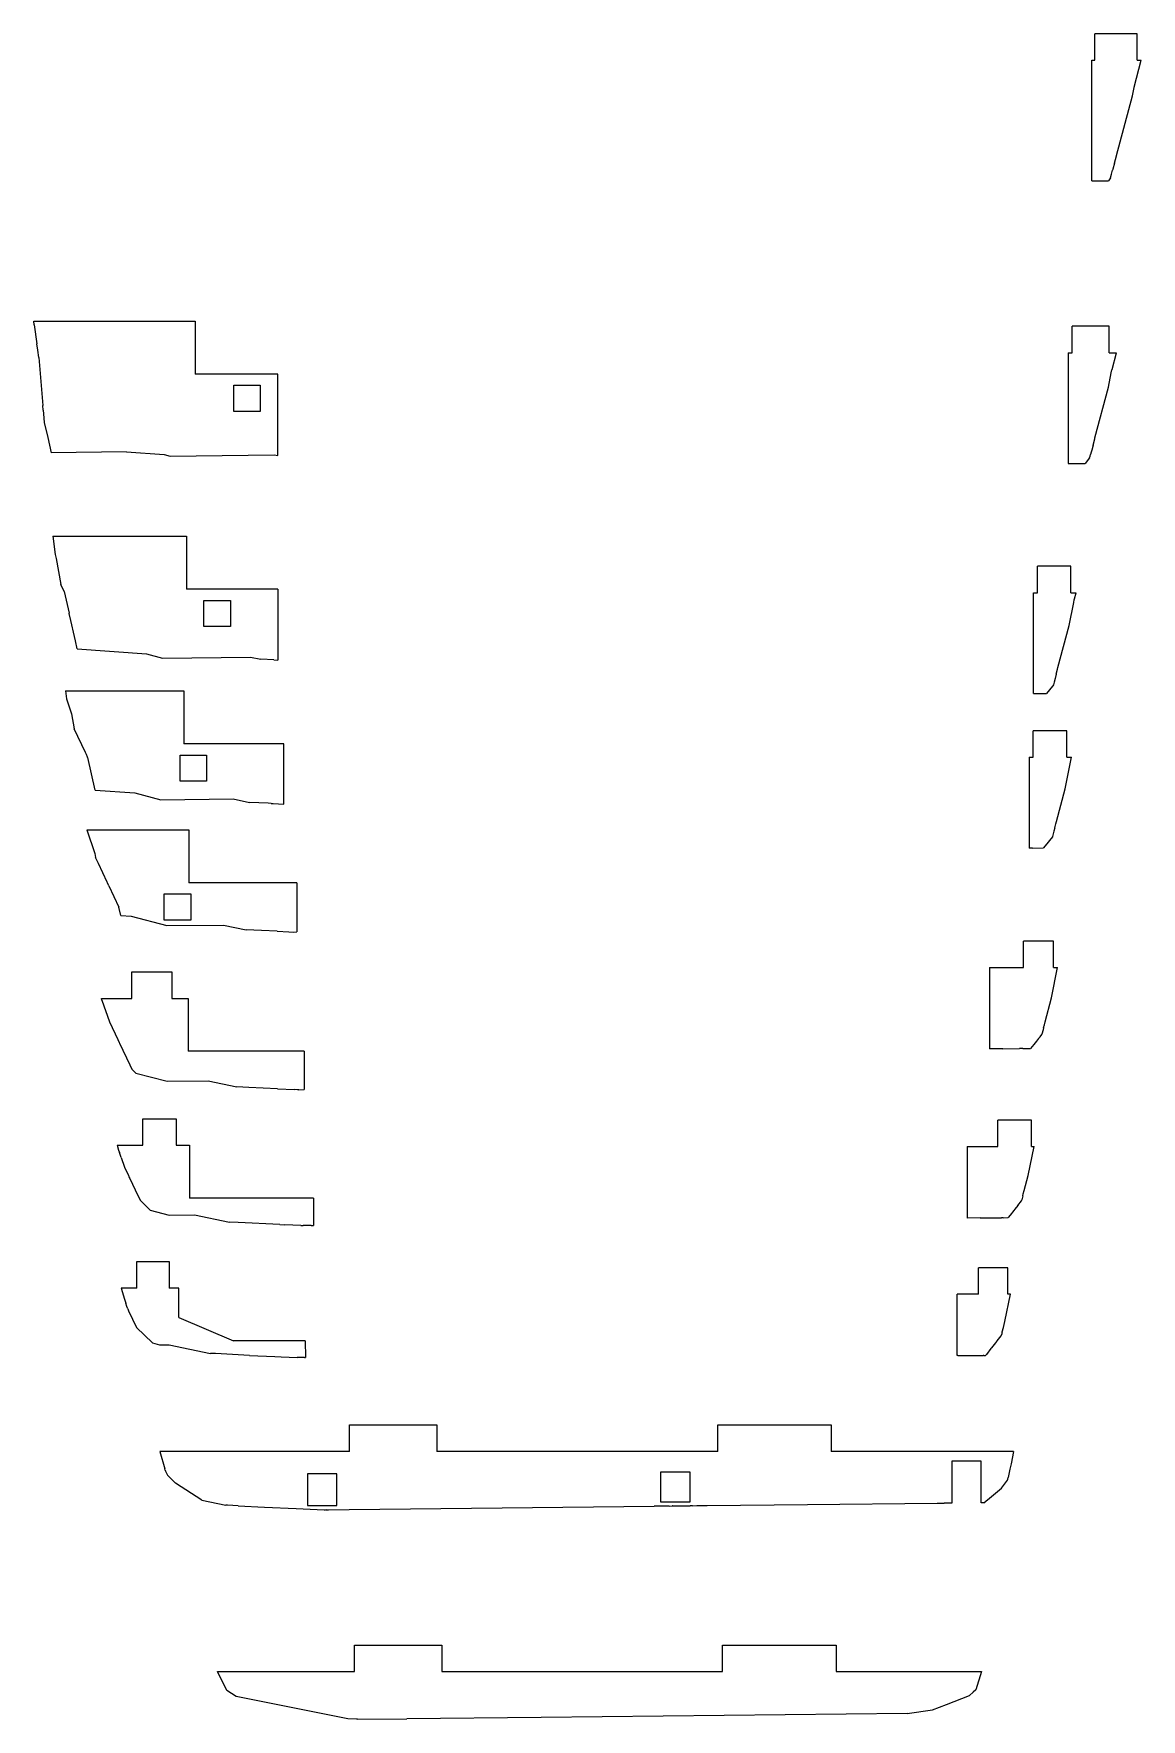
# Model space of a CAD drawing. Header units: millimetres. Extents: x -3396 to 75, y -180 to 2055.
# Drawn here: x -2095.7 to -1970.1, y -179.9 to 11.3 of the extents above; entities that cross this region are included whole.
import ezdxf

# ---------------------------------------------------------------- set-up
doc = ezdxf.new("R2010")
doc.units = ezdxf.units.MM

msp = doc.modelspace()

# ---------------------------------------------------------------- linework, layer by layer
at = {"color": 7, "linetype": 'Continuous', "lineweight": 15}
for p, q in [((-1970.55, 11.31), (-1975.35, 11.31)), ((-1975.35, 8.31), (-1975.35, 11.31)), ((-1970.55, 8.31), (-1970.55, 11.31)), ((-1975.7, -5.37), (-1975.7, 8.31)), ((-1975.7, 8.31), (-1975.35, 8.31)), ((-1970.88, 5.24), (-1970.07, 8.31)), ((-1970.55, 8.31), (-1970.07, 8.31)), ((-1972.89, -2.52), (-1971.08, 4.25)), ((-1971.08, 4.25), (-1970.97, 4.82)), ((-1970.97, 4.82), (-1970.89, 5.22)), ((-1970.89, 5.22), (-1970.88, 5.24)), ((-1973.11, -3.39), (-1973.3, -4.07)), ((-1973.11, -3.39), (-1972.9, -2.56)), ((-1972.9, -2.56), (-1972.89, -2.52)), ((-1975.7, -5.37), (-1973.81, -5.36)), ((-1973.55, -5.04), (-1973.81, -5.36)), ((-1973.55, -5.04), (-1973.44, -4.61)), ((-1973.44, -4.61), (-1973.32, -4.16)), ((-1973.31, -4.11), (-1973.32, -4.16)), ((-1973.3, -4.07), (-1973.31, -4.11)), ((-2095.74, -21.3), (-2077.42, -21.3)), ((-2095.68, -21.72), (-2095.74, -21.3)), ((-2095.68, -21.72), (-2095.39, -23.86)), ((-2077.42, -21.3), (-2077.42, -27.3)), ((-1973.72, -21.88), (-1977.92, -21.88)), ((-1977.92, -24.88), (-1977.92, -21.88)), ((-1973.72, -24.88), (-1973.72, -21.88)), ((-2095.28, -24.57), (-2095.39, -23.86)), ((-2095.14, -25.43), (-2095.28, -24.57)), ((-2095.14, -25.43), (-2094.99, -27.24)), ((-1978.38, -24.88), (-1977.92, -24.88)), ((-1978.38, -24.88), (-1978.38, -37.44)), ((-1973.72, -24.88), (-1972.89, -24.88)), ((-1973.41, -26.82), (-1973.39, -26.76)), ((-1973.39, -26.76), (-1972.89, -24.88)), ((-2094.99, -27.24), (-2094.7, -30.85)), ((-2068.03, -27.3), (-2077.42, -27.3)), ((-2073.04, -28.57), (-2070.04, -28.57)), ((-2073.04, -31.53), (-2073.04, -28.57)), ((-2070.04, -28.57), (-2070.04, -31.53)), ((-2068.03, -36.55), (-2068.03, -27.3)), ((-1973.8, -28.78), (-1973.48, -27.17)), ((-1973.48, -27.17), (-1973.41, -26.82)), ((-1975.33, -34.54), (-1973.8, -28.78)), ((-2094.66, -31.39), (-2094.7, -30.85)), ((-2094.66, -31.39), (-2094.63, -31.82)), ((-2094.63, -31.82), (-2094.55, -32.78)), ((-2070.04, -31.53), (-2073.04, -31.53)), ((-2094.55, -32.78), (-2094.15, -34.5)), ((-2094.15, -34.5), (-2093.76, -36.23)), ((-2085.22, -36.1), (-2093.76, -36.23)), ((-2085.22, -36.1), (-2080.94, -36.4)), ((-1975.76, -36.16), (-1975.83, -36.41)), ((-1975.7, -35.93), (-1975.76, -36.16)), ((-1975.55, -35.35), (-1975.7, -35.93)), ((-1975.55, -35.35), (-1975.36, -34.65)), ((-1975.36, -34.65), (-1975.33, -34.54)), ((-2080.94, -36.4), (-2080.26, -36.59)), ((-2080.26, -36.59), (-2068.47, -36.46)), ((-2068.47, -36.46), (-2068.03, -36.55)), ((-1978.38, -37.44), (-1976.43, -37.42)), ((-1975.93, -36.79), (-1976.43, -37.42)), ((-1975.93, -36.79), (-1975.88, -36.6)), ((-1975.88, -36.6), (-1975.83, -36.41)), ((-2093.57, -45.69), (-2093.32, -47.76)), ((-2093.57, -45.69), (-2078.4, -45.69)), ((-2078.4, -45.69), (-2078.4, -51.69)), ((-2093.32, -47.76), (-2093.17, -48.2)), ((-2093.17, -48.2), (-2092.66, -51.15)), ((-1978.06, -49.09), (-1981.86, -49.09)), ((-1981.86, -52.09), (-1981.86, -49.09)), ((-1978.06, -52.09), (-1978.06, -49.09)), ((-2092.28, -51.95), (-2092.66, -51.15)), ((-2092.28, -51.95), (-2091.72, -54.41)), ((-2068.04, -51.69), (-2078.4, -51.69)), ((-2076.42, -55.92), (-2076.42, -52.96)), ((-2076.42, -52.96), (-2073.42, -52.96)), ((-2073.42, -52.96), (-2073.42, -55.92)), ((-2068.04, -51.69), (-2068.04, -59.73)), ((-1982.31, -63.52), (-1982.31, -52.09)), ((-1982.31, -52.09), (-1981.86, -52.09)), ((-1978.27, -55.83), (-1977.73, -53.19)), ((-1978.06, -52.09), (-1977.46, -52.09)), ((-1977.73, -53.19), (-1977.67, -52.9)), ((-1977.67, -52.9), (-1977.65, -52.79)), ((-1977.65, -52.79), (-1977.46, -52.09)), ((-2091.66, -54.66), (-2091.72, -54.41)), ((-2091.64, -54.75), (-2091.66, -54.66)), ((-2091, -57.55), (-2091.64, -54.75)), ((-2073.42, -55.92), (-2076.42, -55.92)), ((-1979.53, -60.58), (-1978.27, -55.83)), ((-2090.79, -58.47), (-2091, -57.55)), ((-2090.79, -58.47), (-2082.94, -59.02)), ((-2082.94, -59.02), (-2081.13, -59.5)), ((-2081.13, -59.5), (-2071.13, -59.4)), ((-2071.13, -59.4), (-2069.98, -59.63)), ((-2068.49, -59.71), (-2069.98, -59.63)), ((-2068.49, -59.71), (-2068.04, -59.73)), ((-1979.73, -61.34), (-1979.58, -60.76)), ((-1979.58, -60.76), (-1979.53, -60.58)), ((-1980.15, -62.68), (-1980.81, -63.51)), ((-1980.12, -62.64), (-1980.15, -62.68)), ((-1980.05, -62.56), (-1980.12, -62.64)), ((-1979.97, -62.24), (-1980.05, -62.56)), ((-1979.86, -61.81), (-1979.97, -62.24)), ((-1979.73, -61.34), (-1979.86, -61.81)), ((-2092.12, -63.24), (-2092.02, -64.14)), ((-2092.12, -63.24), (-2078.71, -63.24)), ((-2092.02, -64.14), (-2091.44, -65.84)), ((-2078.71, -63.24), (-2078.71, -69.24)), ((-1982.31, -63.52), (-1980.81, -63.51)), ((-2091.44, -65.84), (-2091.14, -67.54)), ((-2089.87, -70.23), (-2091.14, -67.54)), ((-1978.52, -67.75), (-1982.32, -67.75)), ((-1982.32, -70.75), (-1982.32, -67.75)), ((-1978.52, -70.75), (-1978.52, -67.75)), ((-2089.76, -70.45), (-2089.87, -70.23)), ((-2089.62, -70.75), (-2089.76, -70.45)), ((-2079.12, -70.51), (-2076.12, -70.51)), ((-2079.12, -73.47), (-2079.12, -70.51)), ((-2067.36, -69.24), (-2078.71, -69.24)), ((-2076.12, -70.51), (-2076.12, -73.47)), ((-2067.36, -76.06), (-2067.36, -69.24)), ((-2089.62, -70.77), (-2089.62, -70.75)), ((-2089.61, -70.79), (-2089.62, -70.77)), ((-2088.76, -74.48), (-2089.61, -70.79)), ((-1982.78, -70.75), (-1982.78, -81.06)), ((-1982.78, -70.75), (-1982.32, -70.75)), ((-1978.71, -74.33), (-1977.99, -70.75)), ((-1978.52, -70.75), (-1977.99, -70.75)), ((-2088.76, -74.48), (-2084.27, -74.8)), ((-2076.12, -73.47), (-2079.12, -73.47)), ((-1979.7, -78.06), (-1978.71, -74.33)), ((-2084.27, -74.8), (-2081.33, -75.58)), ((-2081.33, -75.58), (-2073.11, -75.49)), ((-2073.11, -75.49), (-2071.26, -75.88)), ((-2069.13, -75.98), (-2071.26, -75.88)), ((-2068.81, -75.99), (-2069.13, -75.98)), ((-2068.81, -75.99), (-2068.58, -76.01)), ((-2068.58, -76.01), (-2067.36, -76.06)), ((-1979.89, -78.77), (-1979.77, -78.32)), ((-1979.77, -78.32), (-1979.7, -78.06)), ((-2089.72, -78.99), (-2088.8, -81.68)), ((-2089.72, -78.99), (-2078.12, -78.99)), ((-2078.12, -78.99), (-2078.12, -84.99)), ((-1980.49, -80.19), (-1980.65, -80.4)), ((-1980.16, -79.78), (-1980.49, -80.19)), ((-1980.15, -79.76), (-1980.16, -79.78)), ((-1979.99, -79.14), (-1980.15, -79.76)), ((-1979.89, -78.77), (-1979.99, -79.14)), ((-2088.8, -81.68), (-2088.73, -82.12)), ((-2088.4, -82.8), (-2088.73, -82.12)), ((-1982.42, -81.06), (-1982.78, -81.06)), ((-1982.42, -81.06), (-1981.17, -81.04)), ((-1980.65, -80.4), (-1981.17, -81.04)), ((-2087.4, -84.92), (-2088.4, -82.8)), ((-2087.36, -85), (-2087.4, -84.92)), ((-2087.2, -85.34), (-2087.36, -85)), ((-2087.2, -85.34), (-2086.06, -87.74)), ((-2065.88, -84.99), (-2078.12, -84.99)), ((-2065.88, -84.99), (-2065.88, -90.57)), ((-2085.84, -88.7), (-2086.06, -87.74)), ((-2080.92, -89.22), (-2080.92, -86.26)), ((-2080.92, -86.26), (-2077.92, -86.26)), ((-2077.92, -86.26), (-2077.92, -89.22)), ((-2085.84, -88.7), (-2084.69, -88.78)), ((-2084.69, -88.78), (-2080.63, -89.85)), ((-2077.92, -89.22), (-2080.92, -89.22)), ((-2080.63, -89.85), (-2074.2, -89.79)), ((-2074.2, -89.79), (-2071.63, -90.32)), ((-2069.89, -90.4), (-2071.63, -90.32)), ((-2068.1, -90.49), (-2069.89, -90.4)), ((-2068.1, -90.49), (-2066.79, -90.55)), ((-2066.79, -90.55), (-2066.25, -90.58)), ((-2066.25, -90.58), (-2065.88, -90.57)), ((-1980.05, -91.62), (-1983.43, -91.62)), ((-1983.43, -94.62), (-1983.43, -91.62)), ((-1980.05, -94.62), (-1980.05, -91.62)), ((-2084.59, -95.11), (-2080.05, -95.11)), ((-2084.59, -98.11), (-2084.59, -95.11)), ((-2080.05, -95.11), (-2080.05, -98.11)), ((-1987.3, -94.62), (-1983.43, -94.62)), ((-1987.3, -94.62), (-1987.3, -103.84)), ((-1980.26, -98.04), (-1979.57, -94.62)), ((-1980.05, -94.62), (-1979.57, -94.62)), ((-2088, -98.29), (-2088.06, -98.11)), ((-2088.06, -98.11), (-2084.59, -98.11)), ((-2088, -98.29), (-2087.15, -100.75)), ((-2080.05, -98.11), (-2078.2, -98.11)), ((-2078.2, -98.11), (-2078.2, -104.11)), ((-1980.98, -100.76), (-1980.26, -98.04)), ((-2087.15, -100.75), (-2086.19, -102.78)), ((-1981.15, -101.41), (-1981.07, -101.09)), ((-1981.07, -101.09), (-1980.98, -100.76)), ((-2086.19, -102.78), (-2086.03, -103.12)), ((-2086.03, -103.12), (-2085.99, -103.2)), ((-2085.99, -103.2), (-2084.82, -105.66)), ((-1981.96, -102.95), (-1982.26, -103.33)), ((-1981.72, -102.66), (-1981.96, -102.95)), ((-1981.56, -102.46), (-1981.72, -102.66)), ((-1981.56, -102.46), (-1981.36, -102.21)), ((-1981.36, -102.21), (-1981.35, -102.15)), ((-1981.22, -101.68), (-1981.35, -102.15)), ((-1981.15, -101.41), (-1981.22, -101.68)), ((-2065.04, -104.11), (-2078.2, -104.11)), ((-2065.04, -104.11), (-2065.04, -108.44)), ((-1985.79, -103.82), (-1987.3, -103.84)), ((-1985.79, -103.82), (-1983.89, -103.8)), ((-1985.79, -103.82), (-1985.79, -103.82)), ((-1983.8, -103.8), (-1983.89, -103.8)), ((-1983.52, -103.8), (-1983.8, -103.8)), ((-1983.52, -103.8), (-1982.63, -103.79)), ((-1982.26, -103.33), (-1982.63, -103.79)), ((-2084.82, -105.66), (-2084.6, -106.13)), ((-2084.6, -106.13), (-2084.15, -106.57)), ((-2084.15, -106.57), (-2080.6, -107.51)), ((-2080.6, -107.51), (-2075.96, -107.46)), ((-2075.96, -107.46), (-2072.68, -108.14)), ((-2071.33, -108.2), (-2072.68, -108.14)), ((-2068.06, -108.36), (-2071.33, -108.2)), ((-2068.06, -108.36), (-2066.15, -108.45)), ((-2065.81, -108.47), (-2066.15, -108.45)), ((-2065.67, -108.46), (-2065.81, -108.47)), ((-2065.67, -108.46), (-2065.04, -108.44)), ((-2083.35, -111.76), (-2079.56, -111.76)), ((-2083.35, -114.76), (-2083.35, -111.76)), ((-2079.56, -111.76), (-2079.56, -114.76)), ((-1982.51, -111.92), (-1986.36, -111.92)), ((-1986.36, -114.92), (-1986.36, -111.92)), ((-1982.51, -114.92), (-1982.51, -111.92)), ((-2086.26, -114.76), (-2086.1, -115.32)), ((-2086.26, -114.76), (-2083.35, -114.76)), ((-2086.1, -115.32), (-2086.01, -115.59)), ((-2085.82, -116.15), (-2086.01, -115.59)), ((-2085.82, -116.15), (-2085.44, -117.26)), ((-2079.56, -114.76), (-2078.06, -114.76)), ((-2078.06, -114.76), (-2078.06, -120.76)), ((-1989.84, -114.92), (-1989.84, -123.02)), ((-1989.84, -114.92), (-1986.36, -114.92)), ((-1982.9, -118.19), (-1982.24, -114.92)), ((-1982.51, -114.92), (-1982.24, -114.92)), ((-2085.44, -117.26), (-2085, -118.18)), ((-2085, -118.18), (-2084.93, -118.33)), ((-2084.93, -118.33), (-2084.83, -118.54)), ((-1983.35, -119.89), (-1982.9, -118.19)), ((-2084.83, -118.54), (-2084.22, -119.82)), ((-2084.22, -119.82), (-2083.66, -121)), ((-1983.51, -120.49), (-1983.46, -120.29)), ((-1983.46, -120.29), (-1983.35, -119.89)), ((-2083.66, -121), (-2082.53, -122.11)), ((-2082.53, -122.11), (-2080.35, -122.68)), ((-2064.01, -120.76), (-2078.06, -120.76)), ((-2064.01, -120.76), (-2064.01, -123.85)), ((-1984.53, -122.15), (-1984.95, -122.69)), ((-1984.41, -122), (-1984.53, -122.15)), ((-1984.08, -121.59), (-1984.41, -122)), ((-1984.08, -121.59), (-1983.66, -121.07)), ((-1983.66, -121.07), (-1983.63, -120.94)), ((-1983.55, -120.66), (-1983.63, -120.94)), ((-1983.51, -120.49), (-1983.55, -120.66)), ((-2080.35, -122.68), (-2077.5, -122.65)), ((-2077.5, -122.65), (-2073.51, -123.48)), ((-2072.55, -123.53), (-2073.51, -123.48)), ((-2067.8, -123.76), (-2072.55, -123.53)), ((-2067.8, -123.76), (-2067.23, -123.78)), ((-2065.42, -123.87), (-2067.23, -123.78)), ((-2065.42, -123.87), (-2065.15, -123.88)), ((-2065.12, -123.88), (-2065.15, -123.88)), ((-2065.09, -123.88), (-2065.12, -123.88)), ((-2064.27, -123.86), (-2065.09, -123.88)), ((-2064.27, -123.86), (-2064.01, -123.85)), ((-1988.34, -123), (-1989.84, -123.02)), ((-1988.34, -123), (-1985.95, -122.98)), ((-1988.34, -123), (-1988.34, -123)), ((-1985.9, -122.98), (-1985.95, -122.98)), ((-1985.73, -122.98), (-1985.9, -122.98)), ((-1985.73, -122.98), (-1985.18, -122.97)), ((-1984.95, -122.69), (-1985.18, -122.97)), ((-2084.05, -127.96), (-2080.36, -127.96)), ((-2084.05, -130.96), (-2084.05, -127.96)), ((-2080.36, -127.96), (-2080.36, -130.96)), ((-1985.23, -128.65), (-1988.55, -128.65)), ((-1988.55, -131.65), (-1988.55, -128.65)), ((-1985.23, -131.65), (-1985.23, -128.65)), ((-2084.05, -130.96), (-2085.8, -130.96)), ((-2085.8, -130.96), (-2085.45, -132.23)), ((-2079.26, -130.96), (-2080.36, -130.96)), ((-2079.26, -134.28), (-2079.26, -130.96)), ((-1990.97, -138.62), (-1990.97, -131.65)), ((-1988.55, -131.65), (-1990.97, -131.65)), ((-1985.54, -134.77), (-1984.91, -131.65)), ((-1984.91, -131.65), (-1985.23, -131.65)), ((-2085.45, -132.23), (-2085.3, -132.66)), ((-2085.17, -133.05), (-2085.3, -132.66)), ((-2085.07, -133.32), (-2085.17, -133.05)), ((-2085.07, -133.32), (-2085.02, -133.43)), ((-2085.02, -133.43), (-2084.97, -133.53)), ((-2084.97, -133.53), (-2084.08, -135.43)), ((-2084.08, -135.43), (-2082.26, -137.19)), ((-2079.26, -134.28), (-2073.05, -136.96)), ((-1985.85, -135.92), (-1985.72, -135.45)), ((-1985.72, -135.45), (-1985.54, -134.77)), ((-2082.26, -137.19), (-2081.45, -137.41)), ((-2081.45, -137.41), (-2080.38, -137.4)), ((-2080.38, -137.4), (-2075.68, -138.37)), ((-2064.94, -136.96), (-2073.05, -136.96)), ((-2064.94, -136.96), (-2064.89, -138.82)), ((-1986.6, -137.16), (-1987.05, -137.73)), ((-1986.5, -137.03), (-1986.6, -137.16)), ((-1986.43, -136.95), (-1986.5, -137.03)), ((-1986.43, -136.95), (-1985.97, -136.37)), ((-1985.97, -136.37), (-1985.91, -136.17)), ((-1985.88, -136.06), (-1985.91, -136.17)), ((-1985.87, -136), (-1985.88, -136.06)), ((-1985.87, -136), (-1985.85, -135.92)), ((-2075.11, -138.4), (-2075.68, -138.37)), ((-2071.24, -138.59), (-2075.11, -138.4)), ((-2071.24, -138.59), (-2068.37, -138.73)), ((-2068.37, -138.73), (-2067.65, -138.76)), ((-2067.65, -138.76), (-2065.83, -138.85)), ((-2065.34, -138.83), (-2065.83, -138.85)), ((-2065.02, -138.82), (-2065.34, -138.83)), ((-2065.02, -138.82), (-2064.89, -138.82)), ((-1990.89, -138.62), (-1990.97, -138.62)), ((-1990.89, -138.62), (-1988.01, -138.59)), ((-1990.89, -138.62), (-1990.89, -138.62)), ((-1987.99, -138.59), (-1988.01, -138.59)), ((-1987.93, -138.59), (-1987.99, -138.59)), ((-1987.93, -138.59), (-1987.74, -138.59)), ((-1987.65, -138.48), (-1987.74, -138.59)), ((-1987.14, -137.83), (-1987.65, -138.48)), ((-1987.14, -137.83), (-1987.06, -137.74)), ((-1987.05, -137.73), (-1987.06, -137.74)), ((-2059.89, -146.49), (-2049.99, -146.49)), ((-2059.89, -149.49), (-2059.89, -146.49)), ((-2049.99, -146.49), (-2049.99, -149.49)), ((-2018.13, -146.49), (-2005.24, -146.49)), ((-2018.13, -149.49), (-2018.13, -146.49)), ((-2005.24, -146.49), (-2005.24, -149.49)), ((-2059.89, -149.49), (-2081.42, -149.49)), ((-2081.42, -149.49), (-2080.86, -151.47)), ((-2018.13, -149.49), (-2049.99, -149.49)), ((-1984.56, -149.49), (-2005.24, -149.49)), ((-1991.58, -150.6), (-1991.58, -155.34)), ((-1988.22, -150.6), (-1991.58, -150.6)), ((-1988.22, -155.31), (-1988.22, -150.6)), ((-1984.85, -150.91), (-1984.97, -151.51)), ((-1984.56, -149.49), (-1984.85, -150.91)), ((-2080.81, -151.63), (-2080.86, -151.47)), ((-2080.81, -151.63), (-2080.78, -151.71)), ((-2080.78, -151.71), (-2080.56, -152.18)), ((-2080.56, -152.18), (-2079.65, -153.07)), ((-2061.34, -152.02), (-2064.66, -152.02)), ((-2064.66, -152.02), (-2064.66, -155.63)), ((-2061.34, -155.63), (-2061.34, -152.02)), ((-2024.62, -151.85), (-2024.62, -155.19)), ((-2021.27, -151.85), (-2024.62, -151.85)), ((-2021.27, -155.19), (-2021.27, -151.85)), ((-1985.95, -153.64), (-1985.24, -152.76)), ((-1985.24, -152.76), (-1985.21, -152.63)), ((-1985.21, -152.63), (-1985.16, -152.44)), ((-1984.97, -151.51), (-1985.16, -152.44)), ((-2076.66, -155.03), (-2079.65, -153.07)), ((-1987.92, -155.3), (-1987.07, -154.59)), ((-1987.07, -154.59), (-1985.95, -153.64)), ((-2076.66, -155.03), (-2073.93, -155.59)), ((-2073.75, -155.6), (-2073.93, -155.59)), ((-2072.53, -155.66), (-2073.75, -155.6)), ((-2072.53, -155.66), (-2069.55, -155.8)), ((-2069.55, -155.8), (-2065.97, -155.97)), ((-2065.97, -155.97), (-2062.79, -156.13)), ((-2064.66, -155.63), (-2061.34, -155.63)), ((-2062.79, -156.13), (-2062.72, -156.13)), ((-2062.72, -156.13), (-2062.64, -156.13)), ((-2062.64, -156.13), (-2062.59, -156.14)), ((-2062.58, -156.14), (-2062.59, -156.14)), ((-2062.53, -156.13), (-2062.58, -156.14)), ((-2062.53, -156.13), (-2062.48, -156.13)), ((-2062.48, -156.13), (-2062.34, -156.13)), ((-2062.34, -156.13), (-2062.3, -156.13)), ((-2062.3, -156.13), (-2059.95, -156.06)), ((-2059.95, -156.06), (-2042.59, -155.88)), ((-2042.59, -155.88), (-2025.34, -155.69)), ((-2024.16, -155.68), (-2025.34, -155.69)), ((-2024.62, -155.19), (-2021.27, -155.19)), ((-2023.65, -155.68), (-2024.16, -155.68)), ((-2023.65, -155.68), (-2023.3, -155.67)), ((-2023.27, -155.67), (-2023.3, -155.67)), ((-2023.27, -155.67), (-2022.31, -155.66)), ((-2022.31, -155.66), (-2022.29, -155.66)), ((-2022.29, -155.66), (-2021.33, -155.65)), ((-2021.33, -155.65), (-2021.31, -155.65)), ((-2021.31, -155.65), (-2021.27, -155.65)), ((-2021, -155.65), (-2021.27, -155.65)), ((-2021, -155.65), (-2020.49, -155.64)), ((-2020.49, -155.64), (-2019.32, -155.63)), ((-2019.32, -155.63), (-2007.96, -155.51)), ((-2007.96, -155.51), (-1993.22, -155.36)), ((-1993.22, -155.36), (-1992.42, -155.35)), ((-1991.58, -155.34), (-1992.42, -155.35)), ((-1987.92, -155.3), (-1988.22, -155.31)), ((-2059.34, -171.45), (-2049.44, -171.45)), ((-2059.34, -174.45), (-2059.34, -171.45)), ((-2049.44, -171.45), (-2049.44, -174.45)), ((-2017.58, -171.45), (-2004.69, -171.45)), ((-2017.58, -174.45), (-2017.58, -171.45)), ((-2004.69, -171.45), (-2004.69, -174.45)), ((-2074.9, -174.45), (-2059.34, -174.45)), ((-2073.84, -176.59), (-2074.9, -174.45)), ((-2049.44, -174.45), (-2017.58, -174.45)), ((-2004.69, -174.45), (-1988.19, -174.45)), ((-1988.19, -174.45), (-1988.84, -176.54)), ((-2072.75, -177.3), (-2073.84, -176.59)), ((-2060.08, -179.82), (-2072.75, -177.3)), ((-1992.18, -178.19), (-1989.58, -177.16)), ((-1989.16, -176.81), (-1989.58, -177.16)), ((-1988.84, -176.54), (-1989.16, -176.81)), ((-2038.15, -179.65), (-2053.39, -179.81)), ((-1996.63, -179.21), (-2038.15, -179.65)), ((-1996.63, -179.21), (-1993.76, -178.81)), ((-1993.76, -178.81), (-1992.18, -178.19)), ((-2059.13, -179.87), (-2060.08, -179.82)), ((-2059.01, -179.87), (-2059.13, -179.87)), ((-2059.01, -179.87), (-2053.39, -179.81))]:
    msp.add_line(p, q, dxfattribs=at)

doc.saveas('drawing.dxf')
